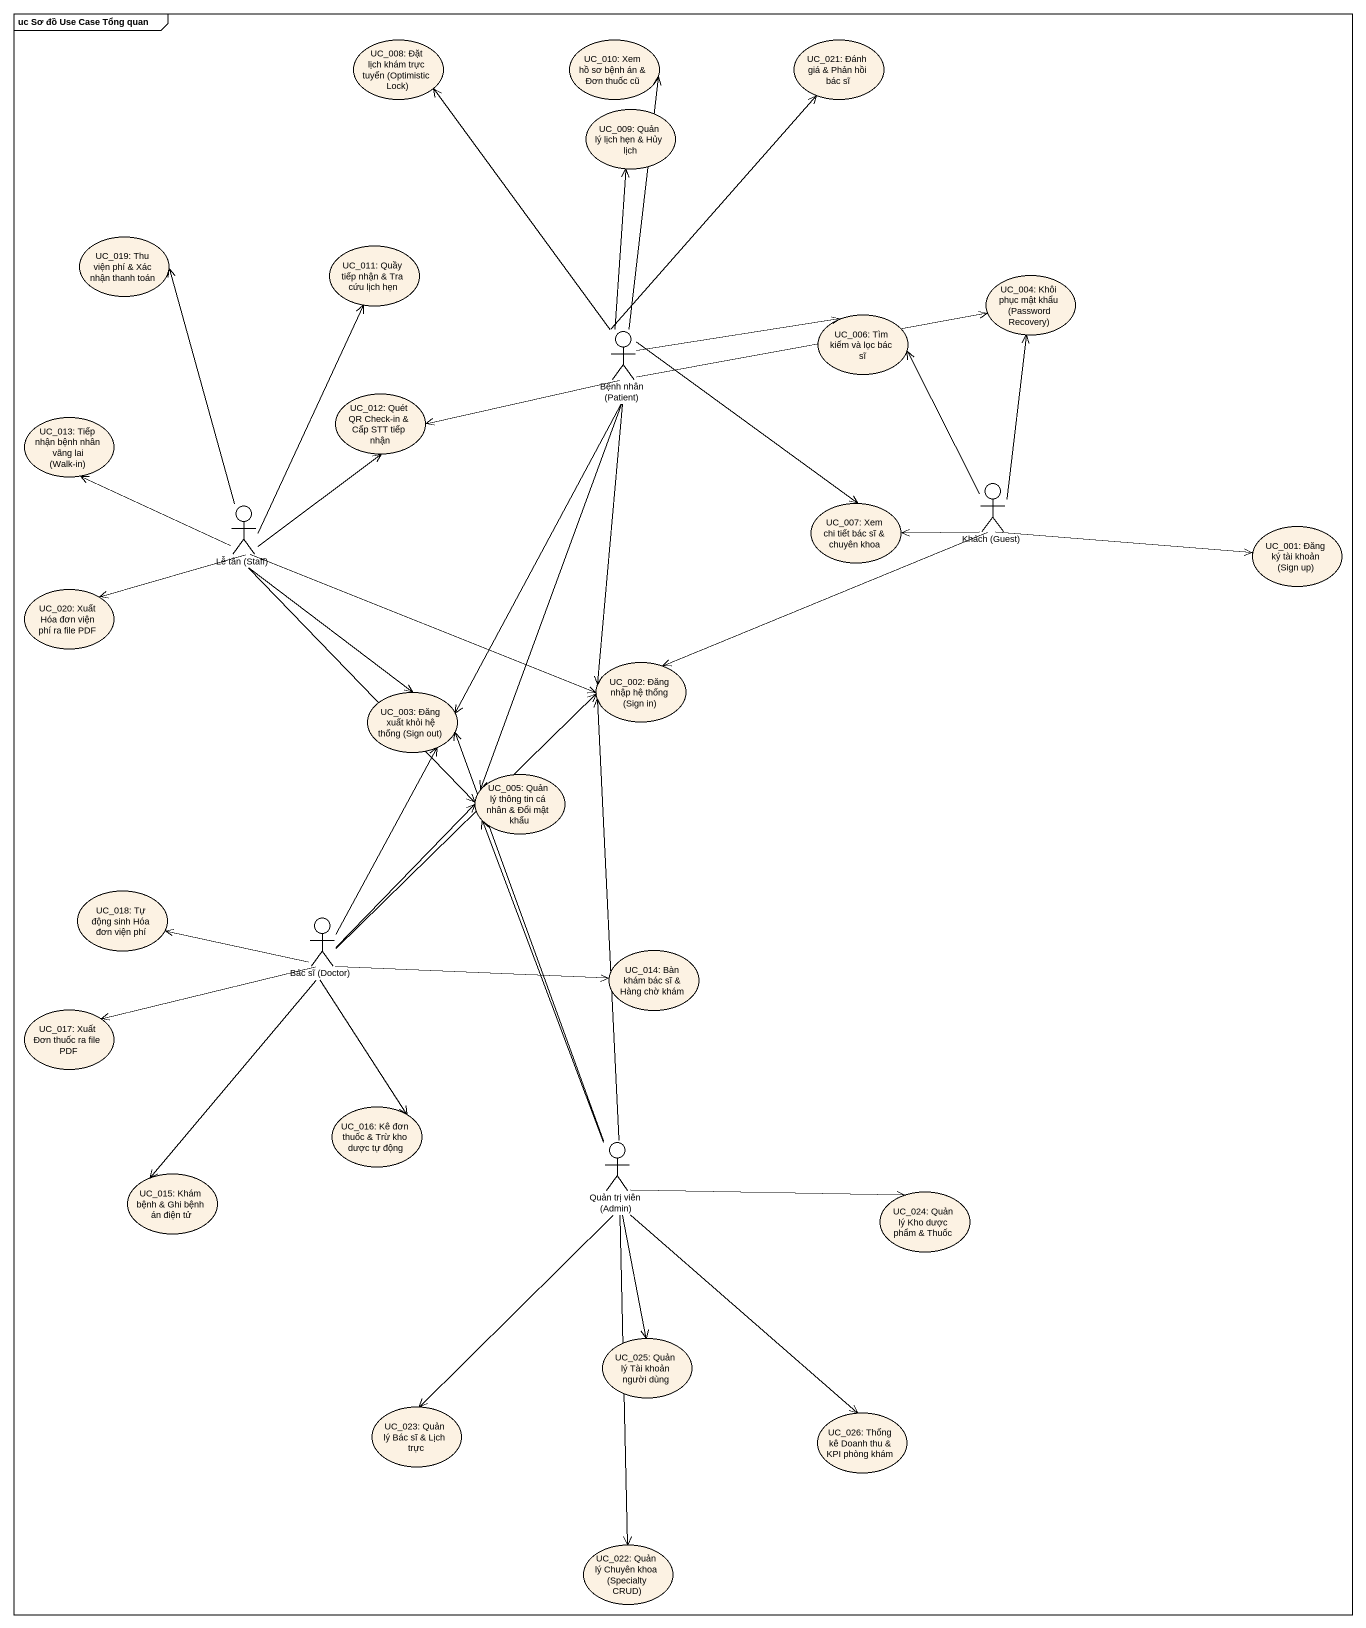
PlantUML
@startuml
mainframe uc Sơ đồ Use Case Tổng quan
usecase "UC_008: Đặt lịch khám trực tuyến (Optimistic Lock)" as UC_008_Đặt_lịch_khám_trực
usecase "UC_010: Xem hồ sơ bệnh án & Đơn thuốc cũ" as UC_010_Xem_hồ_sơ_bệnh_án
usecase "UC_021: Đánh giá & Phản hồi bác sĩ" as UC_021_Đánh_giá_Phản_hồi
usecase "UC_009: Quản lý lịch hẹn & Hủy lịch" as UC_009_Quản_lý_lịch_hẹn_Hủy
usecase "UC_019: Thu viện phí & Xác nhận thanh toán" as UC_019_Thu_viện_phí_Xác
usecase "UC_011: Quầy tiếp nhận & Tra cứu lịch hẹn" as UC_011_Quầy_tiếp_nhận_Tra
usecase "UC_004: Khôi phục mật khẩu (Password Recovery)" as UC_004_Khôi_phục_mật_khẩu
usecase "UC_006: Tìm kiếm và lọc bác sĩ" as UC_006_Tìm_kiếm_và_lọc_bác
actor "Bệnh nhân (Patient)" as Bệnh_nhân_Patient
usecase "UC_012: Quét QR Check-in & Cấp STT tiếp nhận" as UC_012_Quét_QR_Check_in_Cấp
usecase "UC_013: Tiếp nhận bệnh nhân vãng lai (Walk-in)" as UC_013_Tiếp_nhận_bệnh_nhân
actor "Khách (Guest)" as Khách_Guest
actor "Lễ tân (Staff)" as Lễ_tân_Staff
usecase "UC_007: Xem chi tiết bác sĩ & chuyên khoa" as UC_007_Xem_chi_tiết_bác_sĩ
usecase "UC_001: Đăng ký tài khoản (Sign up)" as UC_001_Đăng_ký_tài_khoản
usecase "UC_020: Xuất Hóa đơn viện phí ra file PDF" as UC_020_Xuất_Hóa_đơn_viện
usecase "UC_002: Đăng nhập hệ thống (Sign in)" as UC_002_Đăng_nhập_hệ_thống
usecase "UC_003: Đăng xuất khỏi hệ thống (Sign out)" as UC_003_Đăng_xuất_khỏi_hệ
usecase "UC_005: Quản lý thông tin cá nhân & Đổi mật khẩu" as UC_005_Quản_lý_thông_tin_cá
usecase "UC_018: Tự động sinh Hóa đơn viện phí" as UC_018_Tự_động_sinh_Hóa_đơn
actor "Bác sĩ (Doctor)" as Bác_sĩ_Doctor
usecase "UC_014: Bàn khám bác sĩ & Hàng chờ khám" as UC_014_Bàn_khám_bác_sĩ_Hàng
usecase "UC_017: Xuất Đơn thuốc ra file PDF" as UC_017_Xuất_Đơn_thuốc_ra
usecase "UC_016: Kê đơn thuốc & Trừ kho dược tự động" as UC_016_Kê_đơn_thuốc_Trừ_kho
actor "Quản trị viên (Admin)" as Quản_trị_viên_Admin
usecase "UC_015: Khám bệnh & Ghi bệnh án điện tử" as UC_015_Khám_bệnh_Ghi_bệnh
usecase "UC_024: Quản lý Kho dược phẩm & Thuốc" as UC_024_Quản_lý_Kho_dược
usecase "UC_025: Quản lý Tài khoản người dùng" as UC_025_Quản_lý_Tài_khoản
usecase "UC_023: Quản lý Bác sĩ & Lịch trực" as UC_023_Quản_lý_Bác_sĩ_Lịch
usecase "UC_026: Thống kê Doanh thu & KPI phòng khám" as UC_026_Thống_kê_Doanh_thu
usecase "UC_022: Quản lý Chuyên khoa (Specialty CRUD)" as UC_022_Quản_lý_Chuyên_khoa
UC_008_Đặt_lịch_khám_trực <-- Bệnh_nhân_Patient
UC_010_Xem_hồ_sơ_bệnh_án <-- Bệnh_nhân_Patient
UC_021_Đánh_giá_Phản_hồi <-- Bệnh_nhân_Patient
UC_009_Quản_lý_lịch_hẹn_Hủy <-- Bệnh_nhân_Patient
UC_019_Thu_viện_phí_Xác <-- Lễ_tân_Staff
UC_011_Quầy_tiếp_nhận_Tra <-- Lễ_tân_Staff
UC_004_Khôi_phục_mật_khẩu <-left- Bệnh_nhân_Patient
UC_004_Khôi_phục_mật_khẩu <-- Khách_Guest
UC_006_Tìm_kiếm_và_lọc_bác <-left- Bệnh_nhân_Patient
UC_006_Tìm_kiếm_và_lọc_bác <-- Khách_Guest
UC_012_Quét_QR_Check_in_Cấp <-right- Bệnh_nhân_Patient
UC_012_Quét_QR_Check_in_Cấp <-- Lễ_tân_Staff
UC_013_Tiếp_nhận_bệnh_nhân <-right- Lễ_tân_Staff
UC_007_Xem_chi_tiết_bác_sĩ <-up- Bệnh_nhân_Patient
UC_007_Xem_chi_tiết_bác_sĩ <-right- Khách_Guest
UC_001_Đăng_ký_tài_khoản <-left- Khách_Guest
UC_020_Xuất_Hóa_đơn_viện <-right- Lễ_tân_Staff
UC_002_Đăng_nhập_hệ_thống <-up- Bệnh_nhân_Patient
UC_002_Đăng_nhập_hệ_thống <-right- Khách_Guest
UC_002_Đăng_nhập_hệ_thống <-left- Lễ_tân_Staff
UC_002_Đăng_nhập_hệ_thống <-- Bác_sĩ_Doctor
UC_002_Đăng_nhập_hệ_thống <-- Quản_trị_viên_Admin
UC_003_Đăng_xuất_khỏi_hệ <-up- Bệnh_nhân_Patient
UC_003_Đăng_xuất_khỏi_hệ <-up- Lễ_tân_Staff
UC_003_Đăng_xuất_khỏi_hệ <-- Bác_sĩ_Doctor
UC_003_Đăng_xuất_khỏi_hệ <-- Quản_trị_viên_Admin
UC_005_Quản_lý_thông_tin_cá <-up- Bệnh_nhân_Patient
UC_005_Quản_lý_thông_tin_cá <-up- Lễ_tân_Staff
UC_005_Quản_lý_thông_tin_cá <-- Bác_sĩ_Doctor
UC_005_Quản_lý_thông_tin_cá <-- Quản_trị_viên_Admin
UC_018_Tự_động_sinh_Hóa_đơn <-right- Bác_sĩ_Doctor
UC_014_Bàn_khám_bác_sĩ_Hàng <-left- Bác_sĩ_Doctor
UC_017_Xuất_Đơn_thuốc_ra <-right- Bác_sĩ_Doctor
UC_016_Kê_đơn_thuốc_Trừ_kho <-up- Bác_sĩ_Doctor
UC_015_Khám_bệnh_Ghi_bệnh <-up- Bác_sĩ_Doctor
UC_024_Quản_lý_Kho_dược <-left- Quản_trị_viên_Admin
UC_025_Quản_lý_Tài_khoản <-up- Quản_trị_viên_Admin
UC_023_Quản_lý_Bác_sĩ_Lịch <-up- Quản_trị_viên_Admin
UC_026_Thống_kê_Doanh_thu <-up- Quản_trị_viên_Admin
UC_022_Quản_lý_Chuyên_khoa <-up- Quản_trị_viên_Admin
@enduml
